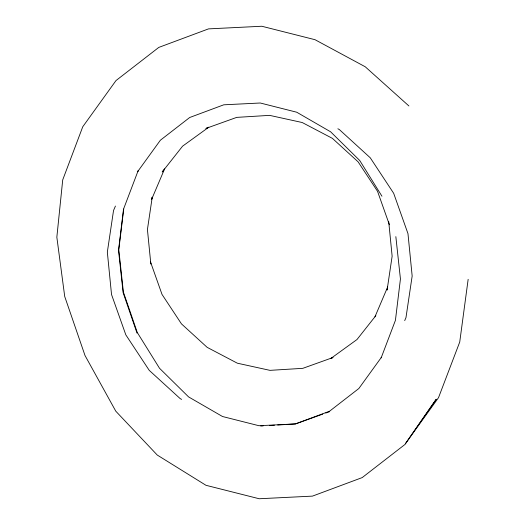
<?xml version="1.0" encoding="UTF-8"?>
<svg xmlns="http://www.w3.org/2000/svg" width="525" height="525" viewBox="0 0 525 525"><rect width="100%" height="100%" fill="white"/><g stroke="black" fill="none" stroke-linecap="round" stroke-linejoin="round"><path stroke-width="0.79" d="M123.532 208.983L118.519 250.333L123.119 292.655L137.005 333.073M468.156 279.326L459.729 342.031L438.513 397.668L405.307 443.783L436.249 399.23L405.005 444.426L362.211 477.586L312.473 496.118L259.186 498.75L205.977 485.303L157.251 455.05L115.789 411.193L84.998 355.491L64.719 296.5L56.844 237.195L62.718 179.885L82.753 126.761L115.992 80.574L158.78 47.414L208.517 28.882L261.804 26.25L315.013 39.697L365.242 66.773L408.909 105.965M152.224 197.269L147.427 229.517L150.839 264.036L150.498 262.48M152.099 197.216L151.548 199.552L164.614 168.873L162.212 171.983L182.575 146.18L208.773 127.201L205.898 128.441L236.729 117.377L269.581 115.362L302.216 122.522L332.41 138.37L358.102 161.831L377.541 191.31L389.406 224.785M387.647 287.72L387.096 290.056L392.136 256.2L388.723 221.681M115.434 206.056L113.531 210.518L107.336 252.112L111.53 294.518L125.823 334.852L149.244 370.361L180.2 398.633L181.624 399.381M374.948 316.844L387.693 286.912M404.703 320.611L405.969 317.632L412.164 276.038L407.971 233.632L393.671 193.298L370.256 157.789L339.301 129.524L337.877 128.776M375.861 315.617L356.987 339.537L330.789 358.509L332.942 357.584M332.889 357.551L302.827 368.333L269.975 370.355L237.339 363.195L207.152 347.347L181.46 323.879L162.015 294.407L150.426 261.686M322.757 414.127L295.463 423.918L286.578 424.469M325.789 413.044L329.575 411.679M260.735 426.057L263.156 425.906M269.62 425.506L274.463 425.211M277.692 425.014L284.963 424.567M381.951 196.225L359.717 160.473L330.645 131.821L296.73 112.219L260.275 103.005L223.762 104.81L189.689 117.502L160.368 140.227L137.806 171.426L138.075 170.855L123.802 208.412L118.788 249.762L123.388 292.084L137.281 332.502L159.515 368.255L188.58 396.907L222.502 416.509L258.956 425.723L295.463 423.918L329.543 411.226L358.857 388.5L381.426 357.295L381.157 357.873L395.43 320.316L400.437 278.965L395.843 236.637"/></g></svg>
